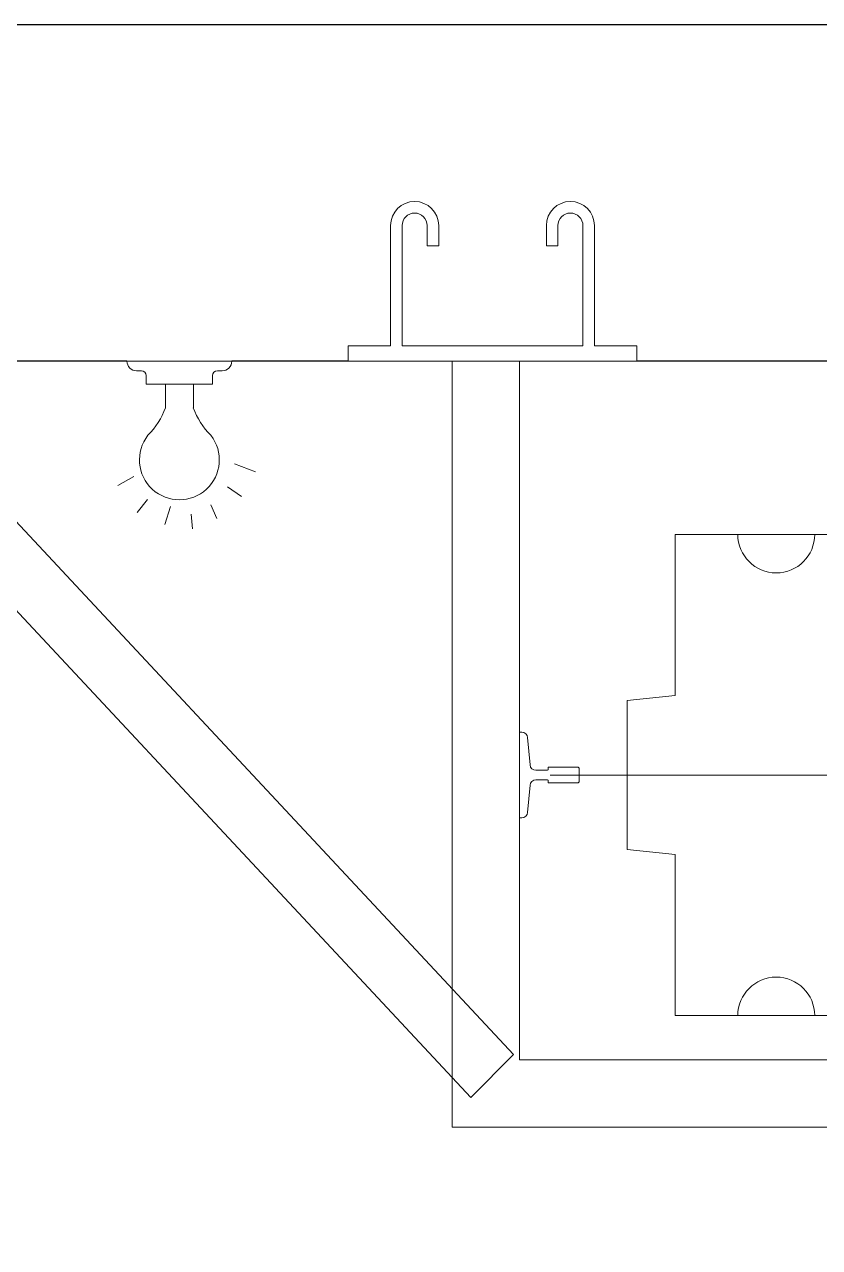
# Model space of a CAD drawing. Header units: millimetres. Extents: x -635893 to 717484, y -2208734 to -1510957.
# Drawn here: x -79897 to -79070, y -1613978 to -1612707 of the extents above; entities that cross this region are included whole.
import ezdxf

# ---------------------------------------------------------------- set-up
doc = ezdxf.new("R2010")
doc.units = ezdxf.units.MM
doc.layers.add('A-_LIFT----_E', color=7, linetype='Continuous', lineweight=9)
doc.layers.add('A-_WALLSTRU_E-', color=7, linetype='Continuous')
doc.layers.add('Block - Cargo Lift_dwg', color=7, linetype='Continuous', lineweight=9, true_color=0x767676)

# ---------------------------------------------------------------- blocks, each defined once
blk = doc.blocks.new('Block - Cargo Lift_dwg_A$C3913505C-9685800-PH-1 PLAN STUDY - LEVEL 1 WWTP')
at = {"layer": 'A-_LIFT----_E', "color": 252}
for p, q in [((67.4, 121.4), (59, 143.3)), ((43.6, 114), (33.7, 128.7)), ((25, 96.7), (10.7, 102.9)), ((15.2, 76.1), (0, 77.6)), ((125.6, 78.5), (150.1, 78.5)), ((23.2, 54.8), (4.6, 48.9)), ((125.6, 49.5), (150.1, 49.5)), ((30.5, 30.8), (16.8, 20)), ((54.3, 16.6), (45.1, 0))]:
    blk.add_line(p, q, dxfattribs=at)
at = {"layer": 'A-_LIFT----_E', "color": 252, "flags": 128}
for points in [[(174.1, 9.5), (174.1, 36.8), (174.1, 64), (174.1, 91.2), (174.1, 118.5)], [(164.1, 108.5), (164.1, 107.2), (164.1, 106), (164.1, 104.7), (164.1, 103.5)], [(159.1, 98.5), (156.8, 98.5), (154.6, 98.5), (152.3, 98.5), (150.1, 98.5)], [(150.1, 98.5), (150.1, 81.2), (150.1, 64), (150.1, 46.8), (150.1, 29.5)], [(150.1, 29.5), (152.3, 29.5), (154.6, 29.5), (156.8, 29.5), (159.1, 29.5)], [(164.1, 24.5), (164.1, 23.3), (164.1, 22), (164.1, 20.8), (164.1, 19.5)]]:
    blk.add_lwpolyline(points, dxfattribs=at)
at = {"layer": 'A-_LIFT----_E', "color": 252}
for centre, radius, start, end in [((174.1, 108.5), 10, 90, 180), ((71.6, 64), 41.5, 51.9208, 308.0792), ((159.1, 103.5), 5, 270, 0), ((154.3, 154.6), 81.4, 225.4557, 249.3973), ((151.4, -22.1), 76.1, 109.7697, 135.3773), ((159.1, 24.5), 5, 0, 90), ((174.1, 19.5), 10, 180, 270)]:
    blk.add_arc(centre, radius, start, end, dxfattribs=at)
blk = doc.blocks.new('Block - Cargo Lift_dwg_8T LIFT PROBE-9685801-PH-1 PLAN STUDY - LEVEL 1 WWTP')
at = {"layer": 'A-_LIFT----_E', "color": 252}
for p, q in [((4359.5, 3276), (4331, 3278.5)), ((4365, 3258), (4365, 3270)), ((4375, 3270), (4375, 3258)), ((4409, 3278.5), (4380.5, 3276))]:
    blk.add_line(p, q, dxfattribs=at)
at = {"layer": 'A-_LIFT----_E', "color": 252, "flags": 128}
for points in [[(4800, 3966.2), (4755.4, 4010.7), (4034.8, 3337.7), (4079.5, 3293.3), (4800, 3966.2), (4004, 4200), (4004, 4450), (4004, 4200)], [(4816, 3465), (4812, 3465), (4808, 3465), (4804, 3465), (4800, 3465)], [(4800, 3465), (4800, 3390), (4800, 3315), (4800, 3240), (4800, 3165)], [(4816, 3421), (4816, 3432), (4816, 3443), (4816, 3454), (4816, 3465)], [(4941, 3421), (4909.7, 3421), (4878.5, 3421), (4847.2, 3421), (4816, 3421)], [(4816, 3221), (4816, 3268), (4816, 3315), (4816, 3362), (4816, 3409)], [(4816, 3409), (4847.2, 3409), (4878.5, 3409), (4909.7, 3409), (4941, 3409)], [(4919.8, 3383), (4919.8, 3380), (4919.8, 3377), (4919.8, 3374), (4919.8, 3371)], [(4941, 3383), (4935.7, 3383), (4930.4, 3383), (4925.1, 3383), (4919.8, 3383)], [(4919.8, 3371), (4925.1, 3371), (4930.4, 3371), (4935.7, 3371), (4941, 3371)], [(4004, 3357), (4800, 3357), (4004, 3357), (4004, 493), (4800, 493)], [(4800, 563), (4074, 563), (4074, 3287), (4800, 3287), (4074, 3287)], [(4325.5, 3284.5), (4325.5, 3287), (4414.5, 3287), (4414.5, 3284.5)], [(4376, 3257), (4378, 3257), (4378, 3226), (4377, 3225), (4363, 3225), (4362, 3226), (4362, 3257), (4364, 3257)], [(4370, 625), (4370, 3225), (4370, 3255)], [(4941, 3259), (4935.7, 3259), (4930.4, 3259), (4925.1, 3259), (4919.8, 3259)], [(4919.8, 3259), (4919.8, 3256), (4919.8, 3253), (4919.8, 3250), (4919.8, 3247)], [(4919.8, 3247), (4925.1, 3247), (4930.4, 3247), (4935.7, 3247), (4941, 3247)], [(4941, 3221), (4909.7, 3221), (4878.5, 3221), (4847.2, 3221), (4816, 3221)], [(4816, 3165), (4816, 3176), (4816, 3187), (4816, 3198), (4816, 3209)], [(4816, 3209), (4847.2, 3209), (4878.5, 3209), (4909.7, 3209), (4941, 3209)], [(4800, 3165), (4804, 3165), (4808, 3165), (4812, 3165), (4816, 3165)]]:
    blk.add_lwpolyline(points, dxfattribs=at)
blk.add_lwpolyline([(4620, 2000), (4452.5, 2000), (4447.5, 1950), (4292.5, 1950), (4287.5, 2000), (4120, 2000), (4120, 3125), (4287.5, 3125), (4292.5, 3175), (4447.5, 3175), (4452.5, 3125), (4620, 3125)], close=True, dxfattribs=at)
at = {"layer": 'A-_LIFT----_E', "color": 252}
for centre, radius, start, end in [((4941, 3396), 25, 270, 90), ((4941, 3396), 13, 270, 90), ((4331.5, 3284.5), 6, 180, 264.9364), ((4408.5, 3284.5), 6, 275.0636, 0), ((4359, 3270), 6, 360, 84.9364), ((4381, 3270), 6, 95.0636, 180), ((4364, 3258), 1, 270, 0), ((4376, 3258), 1, 180, 270), ((4941, 3234), 25, 270, 90), ((4941, 3234), 13, 270, 90), ((4120, 3020), 40, 270, 90), ((4620, 3020), 40, 90, 270)]:
    blk.add_arc(centre, radius, start, end, dxfattribs=at)
at = {"color": 252, "extrusion": (0, 0, -1), "zscale": -1, "rotation": 180}
blk.add_blockref('Block - Cargo Lift_dwg_A$C3913505C-9685800-PH-1 PLAN STUDY - LEVEL 1 WWTP', (-4625.9, 3704.6), dxfattribs=at)
blk = doc.blocks.new('Block - Cargo Lift_dwg-9685799-PH-1 PLAN STUDY - LEVEL 1 WWTP')
at = {"layer": 'A-_WALLSTRU_E-', "color": 252}
for p, q in [((13299.2, 5169.1), (13299.2, 5299)), ((13299.2, 4939), (13299.2, 5060.1)), ((13299.2, 2159), (13299.2, 4639))]:
    blk.add_line(p, q, dxfattribs=at)
at = {"layer": 'A-_WALLSTRU_E-', "color": 252, "flags": 128}
blk.add_lwpolyline([(13299.2, 6249), (13299.2, 6774), (12449.2, 6774), (12449.2, 7173.8), (13649.2, 7173.8), (13649.2, 1174), (8199.3, 1174)], dxfattribs=at)
at = {"color": 252}
blk.add_blockref('Block - Cargo Lift_dwg_8T LIFT PROBE-9685801-PH-1 PLAN STUDY - LEVEL 1 WWTP', (8499.2, 1474), dxfattribs=at)

msp = doc.modelspace()

# ---------------------------------------------------------------- block references
at = {"layer": 'Block - Cargo Lift_dwg', "color": 252, "rotation": 90}
msp.add_blockref('Block - Cargo Lift_dwg-9685799-PH-1 PLAN STUDY - LEVEL 1 WWTP', (-74621.097, -1626356.478, 0), dxfattribs=at)

doc.saveas('drawing.dxf')
